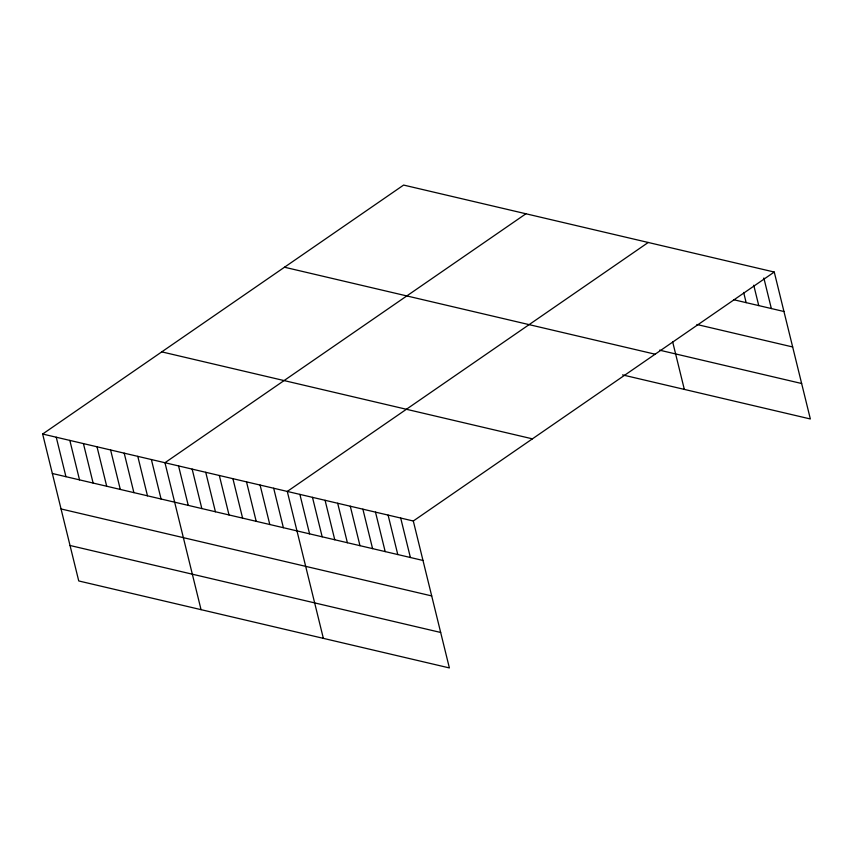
<?xml version="1.0" encoding="UTF-8"?>
<svg xmlns="http://www.w3.org/2000/svg" width="853" height="853" viewBox="0 0 853 853"><rect width="100%" height="100%" fill="white"/><g stroke="black" fill="none" stroke-linecap="round" stroke-linejoin="round"><path stroke-width="1.28" d="M42.65 434.028L413.3 521.002L449.382 667.931L78.743 580.957L42.65 434.028L403.618 185.069L774.257 272.043L810.35 418.972L622.551 374.904M525.928 213.772L164.96 462.731L201.052 609.66M648.237 242.476L287.28 491.435L323.362 638.364M413.3 521.002L774.257 272.043M733.548 299.68L783.95 311.505M696.89 324.492L792.661 346.968M659.561 350.167L801.639 383.509M284.497 267.224L655.147 354.208M161.771 351.873L532.411 438.847M52.342 473.49L422.992 560.464M61.053 508.953L431.703 595.927M70.031 545.494L440.67 632.468M763.851 278.003L771.347 308.551M753.743 285.233L758.754 305.598M743.645 292.451L746.151 302.634M672.633 341.754L684.33 389.405M400.697 518.048L410.389 557.51M388.094 515.095L397.786 554.557M375.491 512.131L385.183 551.592M362.888 509.177L372.58 548.639M350.284 506.224L359.977 545.685M337.681 503.259L347.374 542.721M325.078 500.306L334.771 539.768M312.475 497.342L322.178 536.804M299.883 494.388L309.575 533.85M273.685 488.247L283.377 527.708M260.09 485.058L269.793 524.51M246.506 481.86L256.199 521.322M232.912 478.672L242.604 518.134M219.328 475.484L229.02 514.945M205.733 472.295L215.425 511.757M192.149 469.107L201.841 508.569M178.554 465.919L188.246 505.381M151.376 459.543L161.068 499.005M137.781 456.355L147.473 495.806M124.197 453.156L133.889 492.618M110.602 449.968L120.294 489.43M97.007 446.78L106.7 486.242M83.423 443.592L93.116 483.054M69.829 440.404L79.521 479.866M56.245 437.216L65.937 476.678"/></g></svg>
